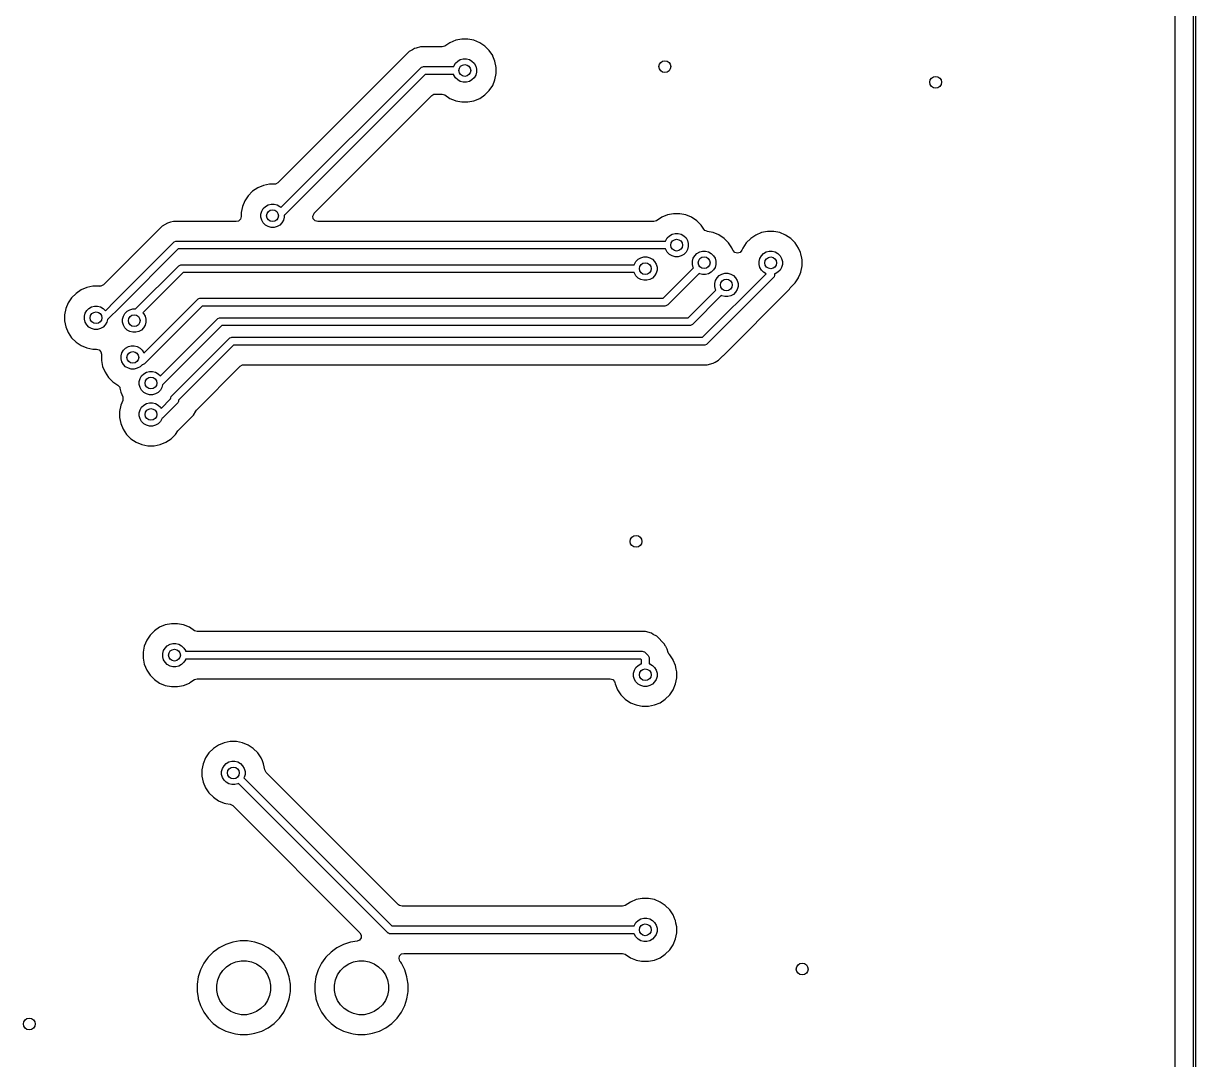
# Model space of a CAD drawing. Extents: x 2.56 to 8.39, y -5.65 to -1.26.
# Drawn here: x 7.211 to 8.387, y -4.028 to -2.988 of the extents above; entities that cross this region are included whole.
import ezdxf

# ---------------------------------------------------------------- set-up
doc = ezdxf.new("R2010")
doc.units = 0
doc.header["$MEASUREMENT"] = 0
doc.layers.add('BLACK', color=7, linetype='CONTINUOUS')

msp = doc.modelspace()

# ---------------------------------------------------------------- linework, layer by layer
at = {"layer": 'BLACK', "linetype": 'CONTINUOUS'}
for p, q in [((8.3848, -5.6486), (8.3848, -1.2608)), ((8.3868, -1.2598), (8.3868, -5.6496)), ((8.3661, -1.2844), (8.3661, -5.625)), ((7.6334, -3.011), (7.6308, -3.0118)), ((7.6386, -3.0075), (7.6334, -3.011)), ((7.6444, -3.0051), (7.6386, -3.0075)), ((7.6386, -3.0075), (7.6386, -3.0075)), ((7.6504, -3.0039), (7.6444, -3.0051)), ((7.6444, -3.0051), (7.6444, -3.0051)), ((7.6566, -3.0039), (7.6504, -3.0039)), ((7.6504, -3.0039), (7.6504, -3.0039)), ((7.6627, -3.0051), (7.6566, -3.0039)), ((7.6566, -3.0039), (7.6566, -3.0039)), ((7.6685, -3.0075), (7.6627, -3.0051)), ((7.6627, -3.0051), (7.6627, -3.0051)), ((7.6736, -3.011), (7.6685, -3.0075)), ((7.6685, -3.0075), (7.6685, -3.0075)), ((7.678, -3.0153), (7.6736, -3.011)), ((7.6736, -3.011), (7.6736, -3.011)), ((7.5976, -3.0165), (7.466, -3.1482)), ((7.5997, -3.0153), (7.5976, -3.0165)), ((7.5976, -3.0165), (7.5976, -3.0165)), ((7.601, -3.0145), (7.5997, -3.0153)), ((7.603, -3.0134), (7.601, -3.0145)), ((7.601, -3.0145), (7.601, -3.0145)), ((7.6048, -3.0129), (7.603, -3.0134)), ((7.603, -3.0134), (7.603, -3.0134)), ((7.609, -3.0118), (7.6048, -3.0129)), ((7.6153, -3.0118), (7.609, -3.0118)), ((7.6156, -3.0118), (7.6153, -3.0118)), ((7.6307, -3.0118), (7.6156, -3.0118)), ((7.6156, -3.0118), (7.6156, -3.0118)), ((7.6308, -3.0118), (7.6307, -3.0118)), ((7.6815, -3.0205), (7.678, -3.0153)), ((7.678, -3.0153), (7.678, -3.0153)), ((7.6816, -3.0209), (7.6815, -3.0205)), ((7.6815, -3.0205), (7.6815, -3.0205)), ((7.6838, -3.0262), (7.6816, -3.0209)), ((7.469, -3.173), (7.6094, -3.0326)), ((7.6094, -3.0326), (7.61, -3.0322)), ((7.61, -3.0322), (7.6114, -3.0316)), ((7.6114, -3.0316), (7.6121, -3.0315)), ((7.6121, -3.0315), (7.6425, -3.0315)), ((7.6425, -3.0315), (7.6426, -3.0309)), ((7.6426, -3.0309), (7.6442, -3.0282)), ((7.6442, -3.0282), (7.6464, -3.0261)), ((7.6464, -3.0261), (7.649, -3.0245)), ((7.649, -3.0245), (7.652, -3.0237)), ((7.652, -3.0237), (7.6551, -3.0237)), ((7.6551, -3.0237), (7.6581, -3.0245)), ((7.6581, -3.0245), (7.6607, -3.0261)), ((7.6607, -3.0261), (7.6629, -3.0282)), ((7.6629, -3.0282), (7.6645, -3.0309)), ((7.6645, -3.0309), (7.6653, -3.0339)), ((7.6653, -3.0339), (7.6653, -3.037)), ((7.6851, -3.0323), (7.6838, -3.0262)), ((7.6838, -3.0262), (7.6838, -3.0262)), ((7.6851, -3.0385), (7.6851, -3.0323)), ((7.6851, -3.0323), (7.6851, -3.0323)), ((7.6851, -3.0323), (7.6851, -3.0323)), ((7.6138, -3.0394), (7.4732, -3.1799)), ((7.6425, -3.0394), (7.6138, -3.0394)), ((7.6426, -3.04), (7.6425, -3.0394)), ((7.6442, -3.0426), (7.6426, -3.04)), ((7.6464, -3.0448), (7.6442, -3.0426)), ((7.649, -3.0463), (7.6464, -3.0448)), ((7.6607, -3.0448), (7.6581, -3.0463)), ((7.6629, -3.0426), (7.6607, -3.0448)), ((7.6645, -3.04), (7.6629, -3.0426)), ((7.6653, -3.037), (7.6645, -3.04)), ((7.6815, -3.0504), (7.6838, -3.0446)), ((7.6838, -3.0446), (7.6851, -3.0385)), ((7.652, -3.0471), (7.649, -3.0463)), ((7.6551, -3.0471), (7.652, -3.0471)), ((7.6581, -3.0463), (7.6551, -3.0471)), ((7.6736, -3.0599), (7.678, -3.0555)), ((7.678, -3.0555), (7.6815, -3.0504)), ((7.5024, -3.1786), (7.6205, -3.0605)), ((7.6205, -3.0605), (7.6216, -3.0599)), ((7.6216, -3.0599), (7.6226, -3.0593)), ((7.6226, -3.0593), (7.6228, -3.0592)), ((7.6228, -3.0592), (7.6229, -3.0592)), ((7.6229, -3.0592), (7.624, -3.0591)), ((7.624, -3.0591), (7.6307, -3.0591)), ((7.6307, -3.0591), (7.6334, -3.0598)), ((7.6334, -3.0598), (7.6334, -3.0599)), ((7.6334, -3.0599), (7.6386, -3.0634)), ((7.6386, -3.0634), (7.6386, -3.0634)), ((7.6386, -3.0634), (7.644, -3.0656)), ((7.644, -3.0656), (7.6444, -3.0657)), ((7.6444, -3.0657), (7.6504, -3.0669)), ((7.6504, -3.0669), (7.6504, -3.0669)), ((7.6504, -3.0669), (7.6504, -3.0669)), ((7.6504, -3.0669), (7.6566, -3.0669)), ((7.6566, -3.0669), (7.6627, -3.0657)), ((7.6566, -3.0669), (7.6566, -3.0669)), ((7.6627, -3.0657), (7.6685, -3.0634)), ((7.6685, -3.0634), (7.6736, -3.0599)), ((7.4514, -3.1508), (7.4457, -3.1532)), ((7.4575, -3.1496), (7.4514, -3.1508)), ((7.4514, -3.1508), (7.4514, -3.1508)), ((7.4625, -3.1496), (7.4575, -3.1496)), ((7.4636, -3.1495), (7.4625, -3.1496)), ((7.466, -3.1482), (7.4636, -3.1495)), ((7.4361, -3.161), (7.4327, -3.1662)), ((7.4361, -3.161), (7.4361, -3.161)), ((7.4405, -3.1566), (7.4361, -3.161)), ((7.4457, -3.1532), (7.4405, -3.1566)), ((7.4405, -3.1566), (7.4405, -3.1566)), ((7.4457, -3.1532), (7.4457, -3.1532)), ((7.4303, -3.1719), (7.4291, -3.178)), ((7.4327, -3.1662), (7.4303, -3.1719)), ((7.4303, -3.1719), (7.4303, -3.1719)), ((7.4327, -3.1662), (7.4327, -3.1662)), ((7.4497, -3.1766), (7.4513, -3.1739)), ((7.4513, -3.1739), (7.4534, -3.1717)), ((7.4534, -3.1717), (7.4561, -3.1702)), ((7.4561, -3.1702), (7.4591, -3.1694)), ((7.4591, -3.1694), (7.4622, -3.1694)), ((7.4622, -3.1694), (7.4651, -3.1702)), ((7.4651, -3.1702), (7.4678, -3.1717)), ((7.4678, -3.1717), (7.469, -3.173)), ((7.3611, -3.1869), (7.3581, -3.1877)), ((7.3673, -3.1869), (7.3611, -3.1869)), ((7.3676, -3.1869), (7.3673, -3.1869)), ((7.4242, -3.1869), (7.3676, -3.1869)), ((7.3676, -3.1869), (7.3676, -3.1869)), ((7.4263, -3.1865), (7.4242, -3.1869)), ((7.4283, -3.1847), (7.4263, -3.1865)), ((7.4291, -3.182), (7.4283, -3.1847)), ((7.4291, -3.178), (7.4291, -3.182)), ((7.4489, -3.1796), (7.4497, -3.1766)), ((7.4489, -3.1826), (7.4489, -3.1796)), ((7.4497, -3.1856), (7.4489, -3.1826)), ((7.4513, -3.1883), (7.4497, -3.1856)), ((7.4715, -3.1856), (7.47, -3.1883)), ((7.4723, -3.1826), (7.4715, -3.1856)), ((7.4726, -3.1804), (7.4723, -3.1805)), ((7.4723, -3.1805), (7.4723, -3.1826)), ((7.4732, -3.1799), (7.4726, -3.1804)), ((7.501, -3.1814), (7.5022, -3.1788)), ((7.5014, -3.1841), (7.501, -3.1814)), ((7.5032, -3.1862), (7.5014, -3.1841)), ((7.5022, -3.1788), (7.5024, -3.1786)), ((7.5059, -3.1869), (7.5032, -3.1862)), ((7.8433, -3.1869), (7.5059, -3.1869)), ((7.846, -3.1861), (7.8433, -3.1869)), ((7.8433, -3.1869), (7.8433, -3.1869)), ((7.8512, -3.1826), (7.846, -3.1861)), ((7.8569, -3.1803), (7.8512, -3.1826)), ((7.8512, -3.1826), (7.8512, -3.1826)), ((7.863, -3.1791), (7.8569, -3.1803)), ((7.8569, -3.1803), (7.8569, -3.1803)), ((7.8692, -3.1791), (7.863, -3.1791)), ((7.863, -3.1791), (7.863, -3.1791)), ((7.8753, -3.1803), (7.8692, -3.1791)), ((7.8692, -3.1791), (7.8692, -3.1791)), ((7.881, -3.1826), (7.8753, -3.1803)), ((7.8753, -3.1803), (7.8753, -3.1803)), ((7.8862, -3.1861), (7.881, -3.1826)), ((7.881, -3.1826), (7.881, -3.1826)), ((7.8906, -3.1905), (7.8862, -3.1861)), ((7.8862, -3.1861), (7.8862, -3.1861)), ((7.3497, -3.1917), (7.2908, -3.2506)), ((7.3551, -3.1885), (7.3497, -3.1917)), ((7.3497, -3.1917), (7.3497, -3.1917)), ((7.3581, -3.1877), (7.3551, -3.1885)), ((7.3551, -3.1885), (7.3551, -3.1885)), ((7.4534, -3.1905), (7.4513, -3.1883)), ((7.4561, -3.192), (7.4534, -3.1905)), ((7.4591, -3.1928), (7.4561, -3.192)), ((7.4622, -3.1928), (7.4591, -3.1928)), ((7.4651, -3.192), (7.4622, -3.1928)), ((7.4678, -3.1905), (7.4651, -3.192)), ((7.47, -3.1883), (7.4678, -3.1905)), ((7.8616, -3.1997), (7.8645, -3.1989)), ((7.8645, -3.1989), (7.8676, -3.1989)), ((7.8676, -3.1989), (7.8706, -3.1997)), ((7.8934, -3.1947), (7.8906, -3.1905)), ((7.8906, -3.1905), (7.8906, -3.1905)), ((7.8944, -3.1958), (7.8934, -3.1947)), ((7.8966, -3.1967), (7.8944, -3.1958)), ((7.8966, -3.1968), (7.8966, -3.1967)), ((7.9029, -3.198), (7.8966, -3.1968)), ((7.9086, -3.2004), (7.9029, -3.198)), ((7.9029, -3.198), (7.9029, -3.198)), ((7.9513, -3.1981), (7.9456, -3.2005)), ((7.9574, -3.1969), (7.9513, -3.1981)), ((7.9513, -3.1981), (7.9513, -3.1981)), ((7.9636, -3.1969), (7.9574, -3.1969)), ((7.9574, -3.1969), (7.9574, -3.1969)), ((7.9697, -3.1981), (7.9636, -3.1969)), ((7.9636, -3.1969), (7.9636, -3.1969)), ((7.9754, -3.2005), (7.9697, -3.1981)), ((7.9697, -3.1981), (7.9697, -3.1981)), ((7.3023, -3.2669), (7.3615, -3.2078)), ((7.3615, -3.2078), (7.362, -3.2073)), ((7.362, -3.2073), (7.3635, -3.2067)), ((7.3635, -3.2067), (7.3642, -3.2066)), ((7.3642, -3.2066), (7.855, -3.2066)), ((7.855, -3.2066), (7.8552, -3.206)), ((7.8552, -3.206), (7.8567, -3.2034)), ((7.8567, -3.2034), (7.8589, -3.2012)), ((7.8589, -3.2012), (7.8616, -3.1997)), ((7.8706, -3.1997), (7.8733, -3.2012)), ((7.8733, -3.2012), (7.8755, -3.2034)), ((7.8755, -3.2034), (7.877, -3.206)), ((7.877, -3.206), (7.8778, -3.209)), ((7.8778, -3.209), (7.8778, -3.2121)), ((7.9138, -3.2039), (7.9086, -3.2004)), ((7.9086, -3.2004), (7.9086, -3.2004)), ((7.9182, -3.2083), (7.9138, -3.2039)), ((7.9138, -3.2039), (7.9138, -3.2039)), ((7.9216, -3.2134), (7.9182, -3.2083)), ((7.9182, -3.2083), (7.9182, -3.2083)), ((7.936, -3.2083), (7.9326, -3.2135)), ((7.9404, -3.204), (7.936, -3.2083)), ((7.936, -3.2083), (7.936, -3.2083)), ((7.9456, -3.2005), (7.9404, -3.204)), ((7.9404, -3.204), (7.9404, -3.204)), ((7.9456, -3.2005), (7.9456, -3.2005)), ((7.9806, -3.204), (7.9754, -3.2005)), ((7.9754, -3.2005), (7.9754, -3.2005)), ((7.985, -3.2083), (7.9806, -3.204)), ((7.9806, -3.204), (7.9806, -3.204)), ((7.9884, -3.2135), (7.985, -3.2083)), ((7.985, -3.2083), (7.985, -3.2083)), ((7.3659, -3.2145), (7.3079, -3.2725)), ((7.855, -3.2145), (7.3659, -3.2145)), ((7.8301, -3.2233), (7.8331, -3.2225)), ((7.8331, -3.2225), (7.8362, -3.2225)), ((7.8362, -3.2225), (7.8392, -3.2233)), ((7.8552, -3.2151), (7.855, -3.2145)), ((7.8567, -3.2178), (7.8552, -3.2151)), ((7.8589, -3.2199), (7.8567, -3.2178)), ((7.8616, -3.2215), (7.8589, -3.2199)), ((7.8645, -3.2223), (7.8616, -3.2215)), ((7.8676, -3.2223), (7.8645, -3.2223)), ((7.8706, -3.2215), (7.8676, -3.2223)), ((7.8733, -3.2199), (7.8706, -3.2215)), ((7.8755, -3.2178), (7.8733, -3.2199)), ((7.877, -3.2151), (7.8755, -3.2178)), ((7.8778, -3.2121), (7.877, -3.2151)), ((7.8828, -3.2238), (7.8843, -3.2212)), ((7.8843, -3.2212), (7.8865, -3.219)), ((7.8865, -3.219), (7.8892, -3.2174)), ((7.8892, -3.2174), (7.8922, -3.2166)), ((7.8922, -3.2166), (7.8952, -3.2166)), ((7.8952, -3.2166), (7.8982, -3.2174)), ((7.8982, -3.2174), (7.9009, -3.219)), ((7.9009, -3.219), (7.9031, -3.2212)), ((7.9031, -3.2212), (7.9046, -3.2238)), ((7.9226, -3.2158), (7.9216, -3.2134)), ((7.9216, -3.2134), (7.9216, -3.2134)), ((7.9227, -3.2161), (7.9226, -3.2158)), ((7.9246, -3.2181), (7.9227, -3.2161)), ((7.9273, -3.2188), (7.9246, -3.2181)), ((7.9299, -3.2179), (7.9273, -3.2188)), ((7.9316, -3.2158), (7.9299, -3.2179)), ((7.9326, -3.2135), (7.9316, -3.2158)), ((7.9326, -3.2135), (7.9326, -3.2135)), ((7.9496, -3.2239), (7.9511, -3.2212)), ((7.9511, -3.2212), (7.9533, -3.2191)), ((7.9533, -3.2191), (7.956, -3.2175)), ((7.956, -3.2175), (7.9589, -3.2167)), ((7.9589, -3.2167), (7.962, -3.2167)), ((7.962, -3.2167), (7.965, -3.2175)), ((7.965, -3.2175), (7.9677, -3.2191)), ((7.9677, -3.2191), (7.9699, -3.2212)), ((7.9699, -3.2212), (7.9714, -3.2239)), ((7.9903, -3.2181), (7.9884, -3.2135)), ((7.9884, -3.2135), (7.9884, -3.2135)), ((7.9908, -3.2192), (7.9903, -3.2181)), ((7.9917, -3.2236), (7.9908, -3.2192)), ((7.3232, -3.2747), (7.3665, -3.2314)), ((7.3665, -3.2314), (7.3671, -3.2309)), ((7.3671, -3.2309), (7.3685, -3.2303)), ((7.3685, -3.2303), (7.3693, -3.2303)), ((7.3693, -3.2303), (7.8236, -3.2303)), ((7.8236, -3.2303), (7.8237, -3.2297)), ((7.8237, -3.2297), (7.8253, -3.227)), ((7.8253, -3.227), (7.8275, -3.2248)), ((7.8275, -3.2248), (7.8301, -3.2233)), ((7.8392, -3.2233), (7.8418, -3.2248)), ((7.8418, -3.2248), (7.844, -3.227)), ((7.844, -3.227), (7.8456, -3.2297)), ((7.8456, -3.2297), (7.8464, -3.2326)), ((7.8464, -3.2326), (7.8464, -3.2357)), ((7.8527, -3.2638), (7.8831, -3.2334)), ((7.882, -3.2268), (7.8828, -3.2238)), ((7.882, -3.2299), (7.882, -3.2268)), ((7.8828, -3.2329), (7.882, -3.2299)), ((7.8831, -3.2334), (7.8828, -3.2329)), ((7.9046, -3.2329), (7.9031, -3.2355)), ((7.9046, -3.2238), (7.9054, -3.2268)), ((7.9054, -3.2299), (7.9046, -3.2329)), ((7.9054, -3.2268), (7.9054, -3.2299)), ((7.9488, -3.2269), (7.9496, -3.2239)), ((7.9488, -3.23), (7.9488, -3.2269)), ((7.9496, -3.233), (7.9488, -3.23)), ((7.9511, -3.2356), (7.9496, -3.233)), ((7.9714, -3.233), (7.9699, -3.2356)), ((7.9714, -3.2239), (7.9722, -3.2269)), ((7.9722, -3.23), (7.9714, -3.233)), ((7.9722, -3.2269), (7.9722, -3.23)), ((7.9908, -3.2376), (7.992, -3.2315)), ((7.992, -3.2253), (7.9917, -3.2236)), ((7.992, -3.2315), (7.992, -3.2253)), ((7.992, -3.2253), (7.992, -3.2253)), ((7.992, -3.2253), (7.992, -3.2253)), ((7.3709, -3.2381), (7.3305, -3.2785)), ((7.8236, -3.2381), (7.3709, -3.2381)), ((7.8237, -3.2387), (7.8236, -3.2381)), ((7.8253, -3.2414), (7.8237, -3.2387)), ((7.8275, -3.2436), (7.8253, -3.2414)), ((7.8301, -3.2451), (7.8275, -3.2436)), ((7.8331, -3.2459), (7.8301, -3.2451)), ((7.8362, -3.2459), (7.8331, -3.2459)), ((7.8392, -3.2451), (7.8362, -3.2459)), ((7.8418, -3.2436), (7.8392, -3.2451)), ((7.844, -3.2414), (7.8418, -3.2436)), ((7.8456, -3.2387), (7.844, -3.2414)), ((7.8464, -3.2357), (7.8456, -3.2387)), ((7.8887, -3.239), (7.8571, -3.2705)), ((7.8892, -3.2393), (7.8887, -3.239)), ((7.8922, -3.2401), (7.8892, -3.2393)), ((7.8921, -3.3031), (7.9559, -3.2393)), ((7.8952, -3.2401), (7.8922, -3.2401)), ((7.8982, -3.2393), (7.8952, -3.2401)), ((7.9633, -3.2431), (7.8965, -3.3099)), ((7.9009, -3.2377), (7.8982, -3.2393)), ((7.9031, -3.2355), (7.9009, -3.2377)), ((7.9043, -3.2491), (7.9051, -3.2461)), ((7.9051, -3.2461), (7.9066, -3.2434)), ((7.9066, -3.2434), (7.9088, -3.2412)), ((7.9088, -3.2412), (7.9115, -3.2397)), ((7.9115, -3.2397), (7.9144, -3.2389)), ((7.9144, -3.2389), (7.9175, -3.2389)), ((7.9175, -3.2389), (7.9205, -3.2397)), ((7.9205, -3.2397), (7.9232, -3.2412)), ((7.9232, -3.2412), (7.9253, -3.2434)), ((7.9253, -3.2434), (7.9269, -3.2461)), ((7.9269, -3.2461), (7.9277, -3.2491)), ((7.9533, -3.2378), (7.9511, -3.2356)), ((7.9559, -3.2393), (7.9533, -3.2378)), ((7.9638, -3.2425), (7.9633, -3.2431)), ((7.9643, -3.2411), (7.9638, -3.2425)), ((7.9644, -3.2403), (7.9643, -3.2411)), ((7.965, -3.2393), (7.9644, -3.2395)), ((7.9644, -3.2395), (7.9644, -3.2403)), ((7.9677, -3.2378), (7.965, -3.2393)), ((7.9699, -3.2356), (7.9677, -3.2378)), ((7.985, -3.2485), (7.9884, -3.2434)), ((7.9884, -3.2434), (7.9885, -3.243)), ((7.9885, -3.243), (7.9901, -3.2393)), ((7.9901, -3.2393), (7.9908, -3.2376)), ((7.2685, -3.2555), (7.2634, -3.259)), ((7.2743, -3.2532), (7.2685, -3.2555)), ((7.2685, -3.2555), (7.2685, -3.2555)), ((7.2804, -3.2519), (7.2743, -3.2532)), ((7.2743, -3.2532), (7.2743, -3.2532)), ((7.2866, -3.2519), (7.2804, -3.2519)), ((7.2804, -3.2519), (7.2804, -3.2519)), ((7.2868, -3.252), (7.2866, -3.2519)), ((7.2866, -3.2519), (7.2866, -3.2519)), ((7.2884, -3.2519), (7.2868, -3.2519)), ((7.2868, -3.2519), (7.2868, -3.252)), ((7.2908, -3.2506), (7.2884, -3.2519)), ((7.8776, -3.2835), (7.9054, -3.2557)), ((7.9043, -3.2522), (7.9043, -3.2491)), ((7.9051, -3.2551), (7.9043, -3.2522)), ((7.9054, -3.2557), (7.9051, -3.2551)), ((7.913, -3.3212), (7.9794, -3.2548)), ((7.9253, -3.2578), (7.9232, -3.26)), ((7.9269, -3.2551), (7.9253, -3.2578)), ((7.9277, -3.2522), (7.9269, -3.2551)), ((7.9277, -3.2491), (7.9277, -3.2522)), ((7.9794, -3.2548), (7.9801, -3.2536)), ((7.9801, -3.2536), (7.9809, -3.2526)), ((7.9809, -3.2526), (7.985, -3.2485)), ((7.2555, -3.2685), (7.2532, -3.2743)), ((7.259, -3.2634), (7.2555, -3.2685)), ((7.2555, -3.2685), (7.2555, -3.2685)), ((7.2634, -3.259), (7.259, -3.2634)), ((7.259, -3.2634), (7.259, -3.2634)), ((7.2634, -3.259), (7.2634, -3.259)), ((7.2929, -3.2764), (7.3023, -3.2669)), ((7.3023, -3.2669), (7.3023, -3.2669)), ((7.3314, -3.3191), (7.3855, -3.2649)), ((7.3855, -3.2649), (7.3861, -3.2644)), ((7.3861, -3.2644), (7.3865, -3.2643)), ((7.3865, -3.2643), (7.3875, -3.2639)), ((7.3875, -3.2639), (7.3883, -3.2638)), ((7.3883, -3.2638), (7.8527, -3.2638)), ((7.9109, -3.2612), (7.882, -3.2902)), ((7.9115, -3.2615), (7.9109, -3.2612)), ((7.9144, -3.2623), (7.9115, -3.2615)), ((7.9175, -3.2623), (7.9144, -3.2623)), ((7.9205, -3.2615), (7.9175, -3.2623)), ((7.9232, -3.26), (7.9205, -3.2615)), ((7.2532, -3.2743), (7.2519, -3.2804)), ((7.2519, -3.2804), (7.2519, -3.2866)), ((7.2532, -3.2743), (7.2532, -3.2743)), ((7.2718, -3.2819), (7.2726, -3.2789)), ((7.2726, -3.2789), (7.2741, -3.2763)), ((7.2741, -3.2763), (7.2763, -3.2741)), ((7.2763, -3.2741), (7.2789, -3.2726)), ((7.2789, -3.2726), (7.2819, -3.2718)), ((7.2819, -3.2718), (7.285, -3.2718)), ((7.285, -3.2718), (7.288, -3.2726)), ((7.288, -3.2726), (7.2907, -3.2741)), ((7.2907, -3.2741), (7.2928, -3.2763)), ((7.2928, -3.2763), (7.2929, -3.2764)), ((7.3079, -3.2725), (7.2951, -3.2853)), ((7.3079, -3.2725), (7.3079, -3.2725)), ((7.3109, -3.2819), (7.3125, -3.2792)), ((7.3125, -3.2792), (7.3146, -3.277)), ((7.3146, -3.277), (7.3173, -3.2755)), ((7.3173, -3.2755), (7.3203, -3.2747)), ((7.3203, -3.2747), (7.3232, -3.2747)), ((7.3305, -3.2785), (7.3312, -3.2792)), ((7.3312, -3.2792), (7.3327, -3.2819)), ((7.3899, -3.2717), (7.332, -3.3296)), ((7.8543, -3.2717), (7.3899, -3.2717)), ((7.8551, -3.2716), (7.8543, -3.2717)), ((7.8565, -3.271), (7.8551, -3.2716)), ((7.8571, -3.2705), (7.8565, -3.271)), ((7.2519, -3.2866), (7.2532, -3.2927)), ((7.2532, -3.2927), (7.2532, -3.2927)), ((7.2532, -3.2927), (7.2555, -3.2984)), ((7.2718, -3.285), (7.2718, -3.2819)), ((7.2726, -3.288), (7.2718, -3.285)), ((7.2741, -3.2907), (7.2726, -3.288)), ((7.2763, -3.2928), (7.2741, -3.2907)), ((7.2789, -3.2944), (7.2763, -3.2928)), ((7.2907, -3.2928), (7.288, -3.2944)), ((7.2928, -3.2907), (7.2907, -3.2928)), ((7.2944, -3.288), (7.2928, -3.2907)), ((7.2951, -3.2853), (7.2944, -3.288)), ((7.3101, -3.2848), (7.3109, -3.2819)), ((7.3101, -3.2879), (7.3101, -3.2848)), ((7.3109, -3.2909), (7.3101, -3.2879)), ((7.3125, -3.2936), (7.3109, -3.2909)), ((7.3327, -3.2909), (7.3312, -3.2936)), ((7.3327, -3.2819), (7.3335, -3.2848)), ((7.3335, -3.2879), (7.3327, -3.2909)), ((7.3335, -3.2848), (7.3335, -3.2879)), ((7.348, -3.3419), (7.4052, -3.2846)), ((7.4097, -3.2913), (7.3502, -3.3508)), ((7.4052, -3.2846), (7.4058, -3.2841)), ((7.4058, -3.2841), (7.4073, -3.2835)), ((7.4073, -3.2835), (7.408, -3.2835)), ((7.408, -3.2835), (7.8776, -3.2835)), ((7.8792, -3.2913), (7.4097, -3.2913)), ((7.88, -3.2913), (7.8792, -3.2913)), ((7.8814, -3.2907), (7.88, -3.2913)), ((7.882, -3.2902), (7.8814, -3.2907)), ((7.2555, -3.2984), (7.2555, -3.2984)), ((7.2555, -3.2984), (7.259, -3.3036)), ((7.259, -3.3036), (7.259, -3.3036)), ((7.259, -3.3036), (7.2634, -3.3079)), ((7.2819, -3.2952), (7.2789, -3.2944)), ((7.285, -3.2952), (7.2819, -3.2952)), ((7.288, -3.2944), (7.285, -3.2952)), ((7.3146, -3.2958), (7.3125, -3.2936)), ((7.3173, -3.2973), (7.3146, -3.2958)), ((7.3203, -3.2981), (7.3173, -3.2973)), ((7.3234, -3.2981), (7.3203, -3.2981)), ((7.3263, -3.2973), (7.3234, -3.2981)), ((7.329, -3.2958), (7.3263, -3.2973)), ((7.3312, -3.2936), (7.329, -3.2958)), ((7.3595, -3.3619), (7.4171, -3.3043)), ((7.4171, -3.3043), (7.4176, -3.3038)), ((7.4176, -3.3038), (7.4191, -3.3032)), ((7.4191, -3.3032), (7.4198, -3.3031)), ((7.4198, -3.3031), (7.8921, -3.3031)), ((7.2634, -3.3079), (7.2634, -3.3079)), ((7.2634, -3.3079), (7.2685, -3.3114)), ((7.2685, -3.3114), (7.2685, -3.3114)), ((7.2685, -3.3114), (7.2743, -3.3138)), ((7.2743, -3.3138), (7.2743, -3.3138)), ((7.2743, -3.3138), (7.2804, -3.315)), ((7.2804, -3.315), (7.2804, -3.315)), ((7.2804, -3.315), (7.284, -3.315)), ((7.284, -3.315), (7.2866, -3.3158)), ((7.2866, -3.3158), (7.2884, -3.3178)), ((7.3095, -3.3188), (7.311, -3.3161)), ((7.311, -3.3161), (7.3132, -3.3139)), ((7.3132, -3.3139), (7.3159, -3.3124)), ((7.3159, -3.3124), (7.3188, -3.3116)), ((7.3188, -3.3116), (7.3219, -3.3116)), ((7.3219, -3.3116), (7.3249, -3.3124)), ((7.3249, -3.3124), (7.3276, -3.3139)), ((7.3276, -3.3139), (7.3297, -3.3161)), ((7.3297, -3.3161), (7.3313, -3.3188)), ((7.4215, -3.311), (7.3662, -3.3663)), ((7.8937, -3.311), (7.4215, -3.311)), ((7.8945, -3.3109), (7.8937, -3.311)), ((7.8959, -3.3104), (7.8945, -3.3109)), ((7.8965, -3.3099), (7.8959, -3.3104)), ((7.2884, -3.3178), (7.2888, -3.32)), ((7.2888, -3.32), (7.2889, -3.32)), ((7.2889, -3.32), (7.2889, -3.3264)), ((7.2889, -3.3264), (7.2901, -3.3325)), ((7.3087, -3.3218), (7.3095, -3.3188)), ((7.3087, -3.3248), (7.3087, -3.3218)), ((7.3095, -3.3278), (7.3087, -3.3248)), ((7.311, -3.3305), (7.3095, -3.3278)), ((7.3313, -3.3188), (7.3314, -3.3191)), ((7.9028, -3.3291), (7.9048, -3.328)), ((7.9048, -3.328), (7.9082, -3.326)), ((7.9082, -3.326), (7.9126, -3.3216)), ((7.9126, -3.3216), (7.913, -3.3212)), ((7.9126, -3.3216), (7.9126, -3.3216)), ((7.913, -3.3212), (7.913, -3.3212)), ((7.2901, -3.3325), (7.2901, -3.3325)), ((7.2901, -3.3325), (7.2925, -3.3382)), ((7.2925, -3.3382), (7.2925, -3.3382)), ((7.2925, -3.3382), (7.2959, -3.3434)), ((7.3132, -3.3327), (7.311, -3.3305)), ((7.3159, -3.3342), (7.3132, -3.3327)), ((7.3188, -3.335), (7.3159, -3.3342)), ((7.3219, -3.335), (7.3188, -3.335)), ((7.3249, -3.3342), (7.3219, -3.335)), ((7.3276, -3.3327), (7.3249, -3.3342)), ((7.3296, -3.3307), (7.3276, -3.3327)), ((7.3292, -3.3418), (7.3314, -3.3396)), ((7.33, -3.3306), (7.3296, -3.3307)), ((7.3314, -3.33), (7.33, -3.3306)), ((7.332, -3.3296), (7.3314, -3.33)), ((7.3314, -3.3396), (7.3341, -3.3381)), ((7.3341, -3.3381), (7.337, -3.3373)), ((7.337, -3.3373), (7.3401, -3.3373)), ((7.3401, -3.3373), (7.3431, -3.3381)), ((7.3431, -3.3381), (7.3458, -3.3396)), ((7.3458, -3.3396), (7.348, -3.3418)), ((7.3843, -3.3761), (7.4282, -3.3322)), ((7.4282, -3.3322), (7.4306, -3.3308)), ((7.4306, -3.3308), (7.4317, -3.3307)), ((7.4317, -3.3307), (7.8903, -3.3307)), ((7.8903, -3.3307), (7.8903, -3.3307)), ((7.8903, -3.3307), (7.8906, -3.3307)), ((7.8906, -3.3307), (7.8968, -3.3307)), ((7.8968, -3.3307), (7.9028, -3.3291)), ((7.8968, -3.3307), (7.8968, -3.3307)), ((7.2959, -3.3434), (7.2959, -3.3434)), ((7.2959, -3.3434), (7.3003, -3.3478)), ((7.3003, -3.3478), (7.3054, -3.3512)), ((7.3054, -3.3512), (7.3072, -3.3533)), ((7.3269, -3.3475), (7.3277, -3.3445)), ((7.3269, -3.3506), (7.3269, -3.3475)), ((7.3277, -3.3535), (7.3269, -3.3506)), ((7.3277, -3.3445), (7.3292, -3.3418)), ((7.348, -3.3418), (7.348, -3.3419)), ((7.3502, -3.3508), (7.3495, -3.3535)), ((7.3072, -3.3533), (7.3075, -3.3543)), ((7.3075, -3.3543), (7.3083, -3.3582)), ((7.3083, -3.3582), (7.3083, -3.3582)), ((7.3083, -3.3582), (7.3102, -3.3629)), ((7.3102, -3.3629), (7.3105, -3.3656)), ((7.3292, -3.3562), (7.3277, -3.3535)), ((7.3314, -3.3584), (7.3292, -3.3562)), ((7.3341, -3.3599), (7.3314, -3.3584)), ((7.337, -3.3607), (7.3341, -3.3599)), ((7.3401, -3.3607), (7.337, -3.3607)), ((7.3431, -3.3599), (7.3401, -3.3607)), ((7.3458, -3.3584), (7.3431, -3.3599)), ((7.348, -3.3562), (7.3458, -3.3584)), ((7.3495, -3.3535), (7.348, -3.3562)), ((7.3584, -3.3639), (7.359, -3.3625)), ((7.359, -3.3625), (7.3595, -3.3619)), ((7.3083, -3.3713), (7.3071, -3.3774)), ((7.3102, -3.3666), (7.3083, -3.3713)), ((7.3083, -3.3713), (7.3083, -3.3713)), ((7.3105, -3.3656), (7.3102, -3.3666)), ((7.3277, -3.376), (7.3292, -3.3733)), ((7.3292, -3.3733), (7.3314, -3.3711)), ((7.3314, -3.3711), (7.3341, -3.3696)), ((7.3341, -3.3696), (7.337, -3.3688)), ((7.337, -3.3688), (7.3401, -3.3688)), ((7.3401, -3.3688), (7.3431, -3.3696)), ((7.3431, -3.3696), (7.3458, -3.3711)), ((7.3458, -3.3711), (7.348, -3.3733)), ((7.348, -3.3733), (7.3487, -3.3746)), ((7.3487, -3.3746), (7.3583, -3.365)), ((7.365, -3.3694), (7.3512, -3.3833)), ((7.3583, -3.3647), (7.3584, -3.3639)), ((7.3583, -3.365), (7.3583, -3.3647)), ((7.3655, -3.3688), (7.365, -3.3694)), ((7.3661, -3.3674), (7.3655, -3.3688)), ((7.3662, -3.3666), (7.3661, -3.3674)), ((7.3662, -3.3663), (7.3662, -3.3666)), ((7.3071, -3.3774), (7.3071, -3.3836)), ((7.3071, -3.3836), (7.3083, -3.3897)), ((7.3269, -3.379), (7.3277, -3.376)), ((7.3269, -3.382), (7.3269, -3.379)), ((7.3277, -3.385), (7.3269, -3.382)), ((7.3292, -3.3877), (7.3277, -3.385)), ((7.3495, -3.385), (7.348, -3.3877)), ((7.3497, -3.3841), (7.3495, -3.385)), ((7.3506, -3.3838), (7.3497, -3.3841)), ((7.3512, -3.3833), (7.3506, -3.3838)), ((7.3661, -3.3962), (7.3812, -3.3812)), ((7.3812, -3.3812), (7.3835, -3.3771)), ((7.3835, -3.3771), (7.3843, -3.3761)), ((7.3083, -3.3897), (7.3083, -3.3897)), ((7.3083, -3.3897), (7.3107, -3.3954)), ((7.3107, -3.3954), (7.3107, -3.3954)), ((7.3107, -3.3954), (7.3141, -3.4006)), ((7.3314, -3.3899), (7.3292, -3.3877)), ((7.3341, -3.3914), (7.3314, -3.3899)), ((7.337, -3.3922), (7.3341, -3.3914)), ((7.3401, -3.3922), (7.337, -3.3922)), ((7.3431, -3.3914), (7.3401, -3.3922)), ((7.3458, -3.3899), (7.3431, -3.3914)), ((7.348, -3.3877), (7.3458, -3.3899)), ((7.3631, -3.4006), (7.3655, -3.397)), ((7.3655, -3.397), (7.3661, -3.3962)), ((7.3141, -3.4006), (7.3141, -3.4006)), ((7.3141, -3.4006), (7.3185, -3.405)), ((7.3185, -3.405), (7.3185, -3.405)), ((7.3185, -3.405), (7.3237, -3.4084)), ((7.3237, -3.4084), (7.3237, -3.4084)), ((7.3237, -3.4084), (7.3294, -3.4108)), ((7.3294, -3.4108), (7.3294, -3.4108)), ((7.3294, -3.4108), (7.3354, -3.412)), ((7.3417, -3.412), (7.3478, -3.4108)), ((7.3478, -3.4108), (7.3535, -3.4084)), ((7.3535, -3.4084), (7.3587, -3.405)), ((7.3587, -3.405), (7.3631, -3.4006)), ((7.3354, -3.412), (7.3355, -3.412)), ((7.3355, -3.412), (7.3355, -3.412)), ((7.3355, -3.412), (7.3355, -3.412)), ((7.3355, -3.412), (7.3417, -3.412)), ((7.3417, -3.412), (7.3417, -3.412)), ((7.3421, -3.5976), (7.3377, -3.602)), ((7.3473, -3.5941), (7.3421, -3.5976)), ((7.3421, -3.5976), (7.3421, -3.5976)), ((7.353, -3.5917), (7.3473, -3.5941)), ((7.3473, -3.5941), (7.3473, -3.5941)), ((7.3591, -3.5905), (7.353, -3.5917)), ((7.353, -3.5917), (7.353, -3.5917)), ((7.3653, -3.5905), (7.3591, -3.5905)), ((7.3591, -3.5905), (7.3591, -3.5905)), ((7.3714, -3.5917), (7.3653, -3.5905)), ((7.3653, -3.5905), (7.3653, -3.5905)), ((7.3771, -3.5941), (7.3714, -3.5917)), ((7.3714, -3.5917), (7.3714, -3.5917)), ((7.3823, -3.5976), (7.3771, -3.5941)), ((7.3771, -3.5941), (7.3771, -3.5941)), ((7.3824, -3.5976), (7.3823, -3.5976)), ((7.385, -3.5984), (7.3824, -3.5976)), ((7.8282, -3.5984), (7.385, -3.5984)), ((7.8285, -3.5984), (7.8282, -3.5984)), ((7.8282, -3.5984), (7.8282, -3.5984)), ((7.8347, -3.5984), (7.8285, -3.5984)), ((7.8408, -3.6), (7.8347, -3.5984)), ((7.3343, -3.6071), (7.3319, -3.6129)), ((7.3377, -3.602), (7.3343, -3.6071)), ((7.3343, -3.6071), (7.3343, -3.6071)), ((7.3377, -3.602), (7.3377, -3.602)), ((7.3577, -3.6111), (7.3607, -3.6103)), ((7.3607, -3.6103), (7.3637, -3.6103)), ((7.3637, -3.6103), (7.3667, -3.6111)), ((7.8427, -3.6012), (7.8408, -3.6)), ((7.8462, -3.6031), (7.8427, -3.6012)), ((7.8427, -3.6012), (7.8427, -3.6012)), ((7.8427, -3.6012), (7.8427, -3.6012)), ((7.8536, -3.6105), (7.8462, -3.6031)), ((7.8462, -3.6031), (7.8462, -3.6031)), ((7.855, -3.613), (7.8536, -3.6105)), ((7.8536, -3.6105), (7.8536, -3.6105)), ((7.3319, -3.6129), (7.3307, -3.6189)), ((7.3307, -3.6189), (7.3307, -3.6252)), ((7.3319, -3.6129), (7.3319, -3.6129)), ((7.3505, -3.6205), (7.3513, -3.6175)), ((7.3505, -3.6236), (7.3505, -3.6205)), ((7.3513, -3.6175), (7.3528, -3.6149)), ((7.3528, -3.6149), (7.355, -3.6127)), ((7.355, -3.6127), (7.3577, -3.6111)), ((7.3667, -3.6111), (7.3694, -3.6127)), ((7.3694, -3.6127), (7.3716, -3.6149)), ((7.3716, -3.6149), (7.3731, -3.6175)), ((7.3731, -3.6175), (7.3733, -3.6181)), ((7.3733, -3.6181), (7.8316, -3.6181)), ((7.8316, -3.6181), (7.8324, -3.6182)), ((7.8324, -3.6182), (7.8338, -3.6188)), ((7.8338, -3.6188), (7.8344, -3.6193)), ((7.8344, -3.6193), (7.8374, -3.6223)), ((7.8374, -3.6223), (7.8379, -3.6229)), ((7.8551, -3.6132), (7.855, -3.613)), ((7.855, -3.613), (7.855, -3.613)), ((7.8567, -3.6159), (7.8551, -3.6132)), ((7.8576, -3.6194), (7.8567, -3.6159)), ((7.8577, -3.6197), (7.8576, -3.6194)), ((7.8581, -3.6203), (7.8577, -3.6197)), ((7.8584, -3.6209), (7.8581, -3.6203)), ((7.8586, -3.621), (7.8584, -3.6209)), ((7.8588, -3.6213), (7.8586, -3.621)), ((7.8591, -3.6216), (7.8588, -3.6213)), ((7.8626, -3.6268), (7.8591, -3.6216)), ((7.8591, -3.6216), (7.8591, -3.6216)), ((7.3307, -3.6252), (7.3319, -3.6312)), ((7.3319, -3.6312), (7.3319, -3.6312)), ((7.3319, -3.6312), (7.3343, -3.637)), ((7.3513, -3.6266), (7.3505, -3.6236)), ((7.3528, -3.6292), (7.3513, -3.6266)), ((7.355, -3.6314), (7.3528, -3.6292)), ((7.3577, -3.633), (7.355, -3.6314)), ((7.3607, -3.6338), (7.3577, -3.633)), ((7.3637, -3.6338), (7.3607, -3.6338)), ((7.3667, -3.633), (7.3637, -3.6338)), ((7.3694, -3.6314), (7.3667, -3.633)), ((7.3716, -3.6292), (7.3694, -3.6314)), ((7.3731, -3.6266), (7.3716, -3.6292)), ((7.3733, -3.626), (7.3731, -3.6266)), ((7.83, -3.626), (7.3733, -3.626)), ((7.8253, -3.6345), (7.8275, -3.6324)), ((7.8275, -3.6324), (7.8301, -3.6308)), ((7.8307, -3.6267), (7.83, -3.626)), ((7.8301, -3.6308), (7.8307, -3.6307)), ((7.8307, -3.6307), (7.8307, -3.6267)), ((7.8379, -3.6229), (7.8385, -3.6243)), ((7.8385, -3.6243), (7.8386, -3.6251)), ((7.8386, -3.6251), (7.8386, -3.6307)), ((7.8386, -3.6307), (7.8392, -3.6308)), ((7.8392, -3.6308), (7.8418, -3.6324)), ((7.8418, -3.6324), (7.844, -3.6345)), ((7.8627, -3.6271), (7.8626, -3.6268)), ((7.8626, -3.6268), (7.8626, -3.6268)), ((7.865, -3.6325), (7.8627, -3.6271)), ((7.8657, -3.6362), (7.865, -3.6325)), ((7.3343, -3.637), (7.3343, -3.637)), ((7.3343, -3.637), (7.3377, -3.6421)), ((7.3377, -3.6421), (7.3377, -3.6421)), ((7.3377, -3.6421), (7.3421, -3.6465)), ((7.3823, -3.6465), (7.3849, -3.6457)), ((7.3849, -3.6457), (7.385, -3.6457)), ((7.385, -3.6457), (7.7993, -3.6457)), ((7.7993, -3.6457), (7.8019, -3.6465)), ((7.8229, -3.6402), (7.8237, -3.6372)), ((7.8229, -3.6433), (7.8229, -3.6402)), ((7.8237, -3.6463), (7.8229, -3.6433)), ((7.8237, -3.6372), (7.8253, -3.6345)), ((7.844, -3.6345), (7.8456, -3.6372)), ((7.8456, -3.6372), (7.8464, -3.6402)), ((7.8464, -3.6433), (7.8456, -3.6463)), ((7.8464, -3.6402), (7.8464, -3.6433)), ((7.865, -3.6509), (7.8662, -3.6448)), ((7.8662, -3.6386), (7.8657, -3.6362)), ((7.8662, -3.6448), (7.8662, -3.6386)), ((7.8662, -3.6386), (7.8662, -3.6386)), ((7.8662, -3.6386), (7.8662, -3.6386)), ((7.3421, -3.6465), (7.3421, -3.6465)), ((7.3421, -3.6465), (7.3473, -3.65)), ((7.3473, -3.65), (7.3473, -3.65)), ((7.3473, -3.65), (7.353, -3.6524)), ((7.353, -3.6524), (7.353, -3.6524)), ((7.353, -3.6524), (7.3591, -3.6536)), ((7.3591, -3.6536), (7.3591, -3.6536)), ((7.3591, -3.6536), (7.3591, -3.6536)), ((7.3591, -3.6536), (7.3653, -3.6536)), ((7.3653, -3.6536), (7.3714, -3.6524)), ((7.3653, -3.6536), (7.3653, -3.6536)), ((7.3714, -3.6524), (7.3771, -3.65)), ((7.3771, -3.65), (7.3777, -3.6496)), ((7.3777, -3.6496), (7.3823, -3.6465)), ((7.8019, -3.6465), (7.8037, -3.6485)), ((7.8037, -3.6485), (7.8041, -3.6496)), ((7.8041, -3.6496), (7.8043, -3.6509)), ((7.8043, -3.6509), (7.8043, -3.6509)), ((7.8043, -3.6509), (7.8067, -3.6567)), ((7.8067, -3.6567), (7.8067, -3.6567)), ((7.8067, -3.6567), (7.8102, -3.6618)), ((7.8253, -3.6489), (7.8237, -3.6463)), ((7.8275, -3.6511), (7.8253, -3.6489)), ((7.8301, -3.6526), (7.8275, -3.6511)), ((7.8331, -3.6534), (7.8301, -3.6526)), ((7.8362, -3.6534), (7.8331, -3.6534)), ((7.8392, -3.6526), (7.8362, -3.6534)), ((7.8418, -3.6511), (7.8392, -3.6526)), ((7.844, -3.6489), (7.8418, -3.6511)), ((7.8456, -3.6463), (7.844, -3.6489)), ((7.8591, -3.6618), (7.8626, -3.6567)), ((7.8626, -3.6567), (7.865, -3.6509)), ((7.8102, -3.6618), (7.8102, -3.6618)), ((7.8102, -3.6618), (7.8146, -3.6662)), ((7.8146, -3.6662), (7.8146, -3.6662)), ((7.8146, -3.6662), (7.8197, -3.6697)), ((7.8197, -3.6697), (7.8197, -3.6697)), ((7.8197, -3.6697), (7.8255, -3.672)), ((7.8438, -3.672), (7.8496, -3.6697)), ((7.8496, -3.6697), (7.8547, -3.6662)), ((7.8547, -3.6662), (7.8591, -3.6618)), ((7.8255, -3.672), (7.8255, -3.672)), ((7.8255, -3.672), (7.8299, -3.6729)), ((7.8299, -3.6729), (7.8315, -3.6732)), ((7.8315, -3.6732), (7.8315, -3.6732)), ((7.8315, -3.6732), (7.8315, -3.6732)), ((7.8315, -3.6732), (7.8377, -3.6732)), ((7.8377, -3.6732), (7.8438, -3.672)), ((7.8377, -3.6732), (7.8377, -3.6732)), ((7.4012, -3.7157), (7.3968, -3.7201)), ((7.4063, -3.7122), (7.4012, -3.7157)), ((7.4012, -3.7157), (7.4012, -3.7157)), ((7.4121, -3.7099), (7.4063, -3.7122)), ((7.4063, -3.7122), (7.4063, -3.7122)), ((7.4182, -3.7086), (7.4121, -3.7099)), ((7.4121, -3.7099), (7.4121, -3.7099)), ((7.4244, -3.7086), (7.4182, -3.7086)), ((7.4182, -3.7086), (7.4182, -3.7086)), ((7.4305, -3.7099), (7.4244, -3.7086)), ((7.4244, -3.7086), (7.4244, -3.7086)), ((7.4362, -3.7122), (7.4305, -3.7099)), ((7.4305, -3.7099), (7.4305, -3.7099)), ((7.4413, -3.7157), (7.4362, -3.7122)), ((7.4362, -3.7122), (7.4362, -3.7122)), ((7.4413, -3.7157), (7.4413, -3.7157)), ((7.4457, -3.7201), (7.4413, -3.7157)), ((7.3933, -3.7252), (7.391, -3.731)), ((7.3968, -3.7201), (7.3933, -3.7252)), ((7.3933, -3.7252), (7.3933, -3.7252)), ((7.3968, -3.7201), (7.3968, -3.7201)), ((7.4167, -3.7292), (7.4197, -3.7284)), ((7.4197, -3.7284), (7.4228, -3.7284)), ((7.4228, -3.7284), (7.4258, -3.7292)), ((7.4492, -3.7252), (7.4457, -3.7201)), ((7.4457, -3.7201), (7.4457, -3.7201)), ((7.4504, -3.7281), (7.4492, -3.7252)), ((7.4492, -3.7252), (7.4492, -3.7252)), ((7.4516, -3.731), (7.4504, -3.7281)), ((7.391, -3.731), (7.3897, -3.7371)), ((7.3897, -3.7371), (7.3897, -3.7433)), ((7.391, -3.731), (7.391, -3.731)), ((7.4095, -3.7386), (7.4103, -3.7356)), ((7.4095, -3.7417), (7.4095, -3.7386)), ((7.4103, -3.7356), (7.4119, -3.733)), ((7.4119, -3.733), (7.4141, -3.7308)), ((7.4141, -3.7308), (7.4167, -3.7292)), ((7.4258, -3.7292), (7.4284, -3.7308)), ((7.4284, -3.7308), (7.4306, -3.733)), ((7.4306, -3.733), (7.4322, -3.7356)), ((7.4322, -3.7356), (7.433, -3.7386)), ((7.433, -3.7386), (7.433, -3.7417)), ((7.4528, -3.7371), (7.4516, -3.731)), ((7.4516, -3.731), (7.4516, -3.731)), ((7.4528, -3.7372), (7.4528, -3.7371)), ((7.4541, -3.7396), (7.4528, -3.7372)), ((7.5871, -3.8726), (7.4541, -3.7396)), ((7.3897, -3.7433), (7.391, -3.7494)), ((7.391, -3.7494), (7.391, -3.7494)), ((7.391, -3.7494), (7.3933, -3.7551)), ((7.4103, -3.7447), (7.4095, -3.7417)), ((7.4119, -3.7473), (7.4103, -3.7447)), ((7.4141, -3.7495), (7.4119, -3.7473)), ((7.4167, -3.7511), (7.4141, -3.7495)), ((7.4197, -3.7519), (7.4167, -3.7511)), ((7.4228, -3.7519), (7.4197, -3.7519)), ((7.4258, -3.7511), (7.4228, -3.7519)), ((7.4263, -3.7508), (7.4258, -3.7511)), ((7.576, -3.9004), (7.4263, -3.7508)), ((7.4322, -3.7447), (7.4319, -3.7452)), ((7.4319, -3.7452), (7.5804, -3.8937)), ((7.433, -3.7417), (7.4322, -3.7447)), ((7.3933, -3.7551), (7.3933, -3.7551)), ((7.3933, -3.7551), (7.3968, -3.7602)), ((7.3968, -3.7602), (7.3968, -3.7602)), ((7.3968, -3.7602), (7.4012, -3.7646)), ((7.4012, -3.7646), (7.4012, -3.7646)), ((7.4012, -3.7646), (7.4063, -3.7681)), ((7.4063, -3.7681), (7.4063, -3.7681)), ((7.4063, -3.7681), (7.4121, -3.7705)), ((7.4121, -3.7705), (7.4121, -3.7705)), ((7.4121, -3.7705), (7.4138, -3.7708)), ((7.4138, -3.7708), (7.4182, -3.7717)), ((7.4182, -3.7717), (7.4206, -3.773)), ((7.4206, -3.773), (7.4207, -3.773)), ((7.4207, -3.773), (7.5483, -3.9006)), ((7.8255, -3.8673), (7.8197, -3.8697)), ((7.8315, -3.8661), (7.8255, -3.8673)), ((7.8255, -3.8673), (7.8255, -3.8673)), ((7.8377, -3.8661), (7.8315, -3.8661)), ((7.8315, -3.8661), (7.8315, -3.8661)), ((7.8438, -3.8673), (7.8377, -3.8661)), ((7.8377, -3.8661), (7.8377, -3.8661)), ((7.8496, -3.8697), (7.8438, -3.8673)), ((7.8438, -3.8673), (7.8438, -3.8673)), ((7.5879, -3.8732), (7.5871, -3.8726)), ((7.5906, -3.874), (7.5879, -3.8732)), ((7.8118, -3.874), (7.5906, -3.874)), ((7.8119, -3.874), (7.8118, -3.874)), ((7.8145, -3.8732), (7.8119, -3.874)), ((7.8197, -3.8697), (7.8145, -3.8732)), ((7.8197, -3.8697), (7.8197, -3.8697)), ((7.8547, -3.8732), (7.8496, -3.8697)), ((7.8496, -3.8697), (7.8496, -3.8697)), ((7.8591, -3.8775), (7.8547, -3.8732)), ((7.8547, -3.8732), (7.8547, -3.8732)), ((7.8626, -3.8827), (7.8591, -3.8775)), ((7.8591, -3.8775), (7.8591, -3.8775)), ((7.8236, -3.8937), (7.8237, -3.8931)), ((7.8237, -3.8931), (7.8253, -3.8904)), ((7.8253, -3.8904), (7.8275, -3.8883)), ((7.8275, -3.8883), (7.8301, -3.8867)), ((7.8301, -3.8867), (7.8331, -3.8859)), ((7.8331, -3.8859), (7.8362, -3.8859)), ((7.8362, -3.8859), (7.8392, -3.8867)), ((7.8392, -3.8867), (7.8418, -3.8883)), ((7.8418, -3.8883), (7.844, -3.8904)), ((7.844, -3.8904), (7.8456, -3.8931)), ((7.8456, -3.8931), (7.8464, -3.8961)), ((7.8647, -3.8878), (7.8626, -3.8827)), ((7.8626, -3.8827), (7.8626, -3.8827)), ((7.865, -3.8884), (7.8647, -3.8878)), ((7.8654, -3.8908), (7.865, -3.8884)), ((7.8662, -3.8945), (7.8654, -3.8908)), ((7.5483, -3.9006), (7.5496, -3.903)), ((7.5496, -3.903), (7.5494, -3.9058)), ((7.5766, -3.9009), (7.576, -3.9004)), ((7.577, -3.9011), (7.5766, -3.9009)), ((7.578, -3.9015), (7.577, -3.9011)), ((7.5787, -3.9016), (7.578, -3.9015)), ((7.8236, -3.9016), (7.5787, -3.9016)), ((7.5804, -3.8937), (7.8236, -3.8937)), ((7.8237, -3.9022), (7.8236, -3.9016)), ((7.8253, -3.9048), (7.8237, -3.9022)), ((7.8275, -3.907), (7.8253, -3.9048)), ((7.844, -3.9048), (7.8418, -3.907)), ((7.8456, -3.9022), (7.844, -3.9048)), ((7.8464, -3.8992), (7.8456, -3.9022)), ((7.8464, -3.8961), (7.8464, -3.8992)), ((7.865, -3.9068), (7.8662, -3.9007)), ((7.8662, -3.9007), (7.8662, -3.8945)), ((7.8662, -3.8945), (7.8662, -3.8945)), ((7.8662, -3.8945), (7.8662, -3.8945)), ((7.4071, -3.9156), (7.4042, -3.9177)), ((7.4137, -3.9123), (7.4071, -3.9156)), ((7.4207, -3.91), (7.4137, -3.9123)), ((7.428, -3.9088), (7.4207, -3.91)), ((7.4354, -3.9088), (7.428, -3.9088)), ((7.428, -3.9088), (7.428, -3.9088)), ((7.4427, -3.91), (7.4354, -3.9088)), ((7.4354, -3.9088), (7.4354, -3.9088)), ((7.4497, -3.9123), (7.4427, -3.91)), ((7.4427, -3.91), (7.4427, -3.91)), ((7.4427, -3.91), (7.4427, -3.91)), ((7.4563, -3.9156), (7.4497, -3.9123)), ((7.4622, -3.9199), (7.4563, -3.9156)), ((7.5252, -3.9156), (7.5223, -3.9177)), ((7.5318, -3.9123), (7.5252, -3.9156)), ((7.5388, -3.91), (7.5318, -3.9123)), ((7.5456, -3.9089), (7.5388, -3.91)), ((7.5478, -3.908), (7.5456, -3.9089)), ((7.5494, -3.9058), (7.5478, -3.908)), ((7.8301, -3.9085), (7.8275, -3.907)), ((7.8331, -3.9093), (7.8301, -3.9085)), ((7.8362, -3.9093), (7.8331, -3.9093)), ((7.8392, -3.9085), (7.8362, -3.9093)), ((7.8418, -3.907), (7.8392, -3.9085)), ((7.8591, -3.9177), (7.8626, -3.9126)), ((7.8626, -3.9126), (7.865, -3.9068)), ((7.395, -3.9264), (7.3916, -3.9311)), ((7.3959, -3.9252), (7.395, -3.9264)), ((7.4011, -3.9199), (7.3959, -3.9252)), ((7.3959, -3.9252), (7.3959, -3.9252)), ((7.3959, -3.9252), (7.3959, -3.9252)), ((7.4042, -3.9177), (7.4011, -3.9199)), ((7.4011, -3.9199), (7.4011, -3.9199)), ((7.4011, -3.9199), (7.4011, -3.9199)), ((7.4675, -3.9252), (7.4622, -3.9199)), ((7.4718, -3.9311), (7.4675, -3.9252)), ((7.5131, -3.9264), (7.5097, -3.9311)), ((7.514, -3.9252), (7.5131, -3.9264)), ((7.5193, -3.9199), (7.514, -3.9252)), ((7.514, -3.9252), (7.514, -3.9252)), ((7.514, -3.9252), (7.514, -3.9252)), ((7.5223, -3.9177), (7.5193, -3.9199)), ((7.5193, -3.9199), (7.5193, -3.9199)), ((7.5193, -3.9199), (7.5193, -3.9199)), ((7.5875, -3.9264), (7.5881, -3.9238)), ((7.5884, -3.929), (7.5875, -3.9264)), ((7.5881, -3.9238), (7.5901, -3.9218)), ((7.5901, -3.9218), (7.5923, -3.9213)), ((7.5923, -3.9213), (7.8118, -3.9213)), ((7.8118, -3.9213), (7.8145, -3.9221)), ((7.8145, -3.9221), (7.8145, -3.9221)), ((7.8145, -3.9221), (7.8197, -3.9256)), ((7.8197, -3.9256), (7.8197, -3.9256)), ((7.8197, -3.9256), (7.8247, -3.9276)), ((7.8247, -3.9276), (7.8255, -3.9279)), ((7.8255, -3.9279), (7.8309, -3.929)), ((7.8377, -3.9292), (7.8438, -3.9279)), ((7.8438, -3.9279), (7.8496, -3.9256)), ((7.8496, -3.9256), (7.8547, -3.9221)), ((7.8547, -3.9221), (7.8591, -3.9177)), ((7.3882, -3.9377), (7.386, -3.9447)), ((7.3916, -3.9311), (7.3882, -3.9377)), ((7.4077, -3.9429), (7.4107, -3.9385)), ((7.4107, -3.9385), (7.4144, -3.9347)), ((7.4144, -3.9347), (7.4189, -3.9317)), ((7.4189, -3.9317), (7.4238, -3.9297)), ((7.4238, -3.9297), (7.429, -3.9287)), ((7.429, -3.9287), (7.4344, -3.9287)), ((7.4344, -3.9287), (7.4396, -3.9297)), ((7.4396, -3.9297), (7.4445, -3.9317)), ((7.4445, -3.9317), (7.4489, -3.9347)), ((7.4489, -3.9347), (7.4527, -3.9385)), ((7.4527, -3.9385), (7.4557, -3.9429)), ((7.4751, -3.9377), (7.4718, -3.9311)), ((7.4774, -3.9447), (7.4751, -3.9377)), ((7.5063, -3.9377), (7.5041, -3.9447)), ((7.5097, -3.9311), (7.5063, -3.9377)), ((7.5258, -3.9429), (7.5288, -3.9385)), ((7.5288, -3.9385), (7.5326, -3.9347)), ((7.5326, -3.9347), (7.537, -3.9317)), ((7.537, -3.9317), (7.5419, -3.9297)), ((7.5419, -3.9297), (7.5471, -3.9287)), ((7.5471, -3.9287), (7.5525, -3.9287)), ((7.5525, -3.9287), (7.5577, -3.9297)), ((7.5577, -3.9297), (7.5626, -3.9317)), ((7.5626, -3.9317), (7.567, -3.9347)), ((7.567, -3.9347), (7.5708, -3.9385)), ((7.5708, -3.9385), (7.5738, -3.9429)), ((7.5892, -3.9302), (7.5884, -3.929)), ((7.5899, -3.9311), (7.5892, -3.9302)), ((7.5933, -3.9377), (7.5899, -3.9311)), ((7.5955, -3.9447), (7.5933, -3.9377)), ((7.8309, -3.929), (7.8315, -3.9292)), ((7.8315, -3.9292), (7.8315, -3.9292)), ((7.8315, -3.9292), (7.8315, -3.9292)), ((7.8315, -3.9292), (7.8377, -3.9292)), ((7.8377, -3.9292), (7.8377, -3.9292)), ((7.386, -3.9447), (7.3848, -3.952)), ((7.4046, -3.953), (7.4057, -3.9478)), ((7.4057, -3.9478), (7.4077, -3.9429)), ((7.4557, -3.9429), (7.4577, -3.9478)), ((7.4577, -3.9478), (7.4587, -3.953)), ((7.4777, -3.9467), (7.4774, -3.9447)), ((7.4786, -3.952), (7.4777, -3.9467)), ((7.5041, -3.9447), (7.5029, -3.952)), ((7.5227, -3.953), (7.5238, -3.9478)), ((7.5238, -3.9478), (7.5258, -3.9429)), ((7.5738, -3.9429), (7.5758, -3.9478)), ((7.5758, -3.9478), (7.5769, -3.953)), ((7.5958, -3.9467), (7.5955, -3.9447)), ((7.5967, -3.952), (7.5958, -3.9467)), ((7.3848, -3.952), (7.3848, -3.9594)), ((7.3848, -3.9594), (7.3858, -3.9659)), ((7.4046, -3.9584), (7.4046, -3.953)), ((7.4057, -3.9636), (7.4046, -3.9584)), ((7.4077, -3.9685), (7.4057, -3.9636)), ((7.4577, -3.9636), (7.4557, -3.9685)), ((7.4587, -3.9584), (7.4577, -3.9636)), ((7.4587, -3.953), (7.4587, -3.9584)), ((7.4774, -3.9667), (7.4783, -3.9615)), ((7.4783, -3.9615), (7.4786, -3.9594)), ((7.4786, -3.9594), (7.4786, -3.952)), ((7.5029, -3.952), (7.5029, -3.9594)), ((7.5029, -3.9594), (7.5039, -3.9659)), ((7.5227, -3.9584), (7.5227, -3.953)), ((7.5238, -3.9636), (7.5227, -3.9584)), ((7.5258, -3.9685), (7.5238, -3.9636)), ((7.5758, -3.9636), (7.5738, -3.9685)), ((7.5769, -3.9584), (7.5758, -3.9636)), ((7.5769, -3.953), (7.5769, -3.9584)), ((7.5955, -3.9667), (7.5964, -3.9615)), ((7.5964, -3.9615), (7.5967, -3.9594)), ((7.5967, -3.9594), (7.5967, -3.952)), ((7.3858, -3.9659), (7.386, -3.9667)), ((7.386, -3.9667), (7.3882, -3.9737)), ((7.3882, -3.9737), (7.3916, -3.9803)), ((7.4107, -3.973), (7.4077, -3.9685)), ((7.4144, -3.9767), (7.4107, -3.973)), ((7.4527, -3.973), (7.4489, -3.9767)), ((7.4557, -3.9685), (7.4527, -3.973)), ((7.4718, -3.9803), (7.4751, -3.9737)), ((7.4751, -3.9737), (7.4774, -3.9667)), ((7.5039, -3.9659), (7.5041, -3.9667)), ((7.5041, -3.9667), (7.5063, -3.9737)), ((7.5063, -3.9737), (7.5097, -3.9803)), ((7.5288, -3.973), (7.5258, -3.9685)), ((7.5326, -3.9767), (7.5288, -3.973)), ((7.5708, -3.973), (7.567, -3.9767)), ((7.5738, -3.9685), (7.5708, -3.973)), ((7.5899, -3.9803), (7.5933, -3.9737)), ((7.5933, -3.9737), (7.5955, -3.9667)), ((7.3916, -3.9803), (7.3959, -3.9863)), ((7.3959, -3.9863), (7.4011, -3.9915)), ((7.4189, -3.9797), (7.4144, -3.9767)), ((7.4238, -3.9817), (7.4189, -3.9797)), ((7.429, -3.9828), (7.4238, -3.9817)), ((7.4344, -3.9828), (7.429, -3.9828)), ((7.4396, -3.9817), (7.4344, -3.9828)), ((7.4445, -3.9797), (7.4396, -3.9817)), ((7.4489, -3.9767), (7.4445, -3.9797)), ((7.4622, -3.9915), (7.4675, -3.9863)), ((7.4675, -3.9863), (7.4718, -3.9803)), ((7.5097, -3.9803), (7.514, -3.9863)), ((7.514, -3.9863), (7.5193, -3.9915)), ((7.537, -3.9797), (7.5326, -3.9767)), ((7.5419, -3.9817), (7.537, -3.9797)), ((7.5471, -3.9828), (7.5419, -3.9817)), ((7.5525, -3.9828), (7.5471, -3.9828)), ((7.5577, -3.9817), (7.5525, -3.9828)), ((7.5626, -3.9797), (7.5577, -3.9817)), ((7.567, -3.9767), (7.5626, -3.9797)), ((7.5803, -3.9915), (7.5856, -3.9863)), ((7.5856, -3.9863), (7.5899, -3.9803)), ((7.4011, -3.9915), (7.4071, -3.9958)), ((7.4071, -3.9958), (7.4137, -3.9992)), ((7.4497, -3.9992), (7.4563, -3.9958)), ((7.4563, -3.9958), (7.4622, -3.9915)), ((7.5193, -3.9915), (7.5252, -3.9958)), ((7.5252, -3.9958), (7.5318, -3.9992)), ((7.5678, -3.9992), (7.5744, -3.9958)), ((7.5744, -3.9958), (7.5803, -3.9915)), ((7.4137, -3.9992), (7.4207, -4.0014)), ((7.4207, -4.0014), (7.4234, -4.0019)), ((7.4234, -4.0019), (7.428, -4.0026)), ((7.428, -4.0026), (7.428, -4.0026)), ((7.428, -4.0026), (7.4354, -4.0026)), ((7.4354, -4.0026), (7.4394, -4.002)), ((7.4394, -4.002), (7.4427, -4.0014)), ((7.4427, -4.0014), (7.4497, -3.9992)), ((7.5318, -3.9992), (7.5388, -4.0014)), ((7.5388, -4.0014), (7.5416, -4.0019)), ((7.5416, -4.0019), (7.5461, -4.0026)), ((7.5461, -4.0026), (7.5461, -4.0026)), ((7.5461, -4.0026), (7.5535, -4.0026)), ((7.5535, -4.0026), (7.5575, -4.002)), ((7.5575, -4.002), (7.5608, -4.0014)), ((7.5608, -4.0014), (7.5678, -3.9992))]:
    msp.add_line(p, q, dxfattribs=at)
at = {"layer": 'BLACK'}
for centre in [(7.6535, -3.0354), (7.8543, -3.0315), (8.126, -3.0472), (7.4606, -3.1811), (7.8661, -3.2106), (7.8937, -3.2283), (7.9605, -3.2284), (7.8346, -3.2342), (7.916, -3.2506), (7.2835, -3.2835), (7.3218, -3.2864), (7.3204, -3.3233), (7.3386, -3.349), (7.3386, -3.3805), (7.8254, -3.5079), (7.3622, -3.622), (7.8346, -3.6417), (7.4213, -3.7402), (7.8346, -3.8976), (7.9921, -3.937), (7.2165, -3.9921)]:
    msp.add_circle(centre, 0.00591, dxfattribs=at)

doc.saveas('drawing.dxf')
